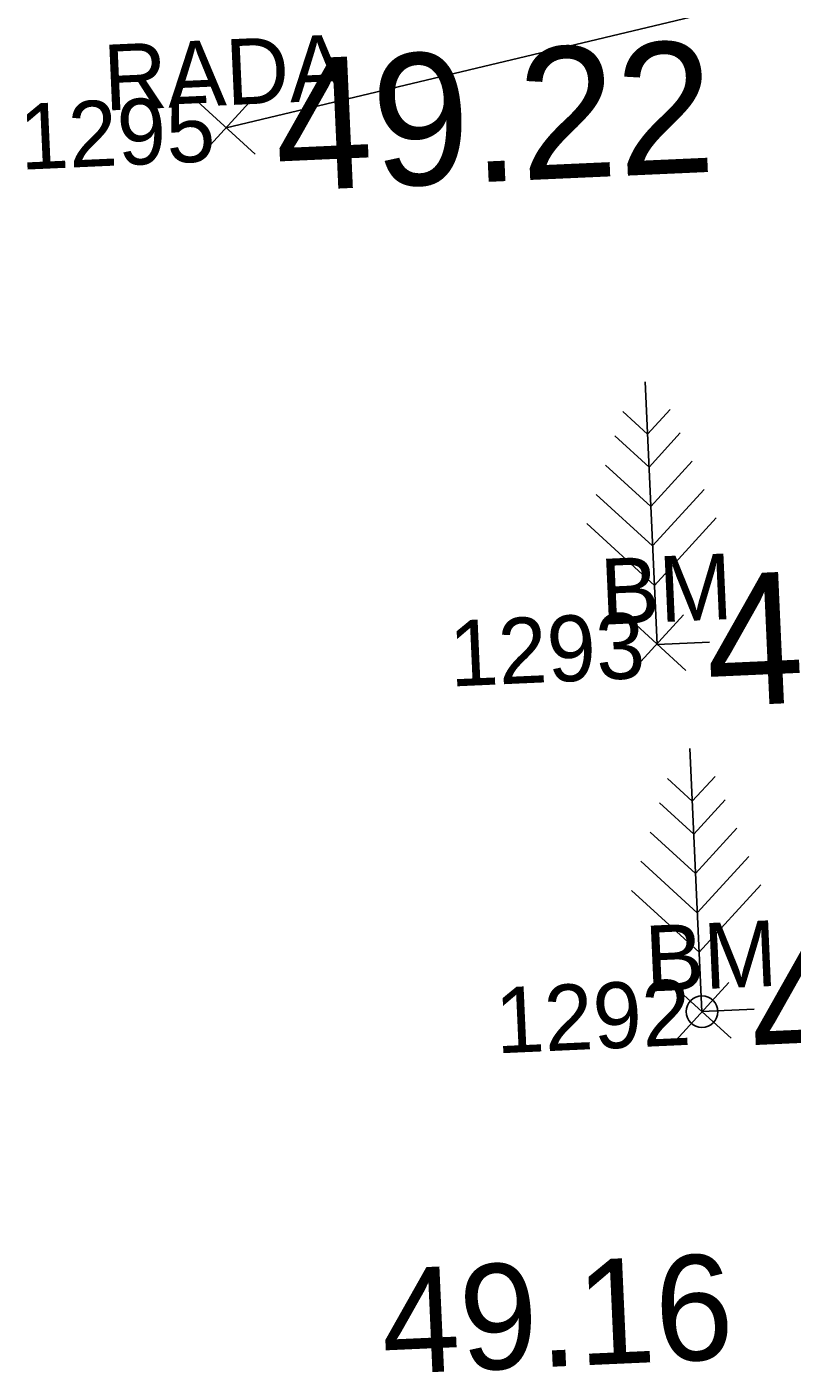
# Model space of a CAD drawing. Extents: x 641142 to 641451, y 6456033 to 6456526.
# Drawn here: x 641183.75 to 641189.57, y 6456449.51 to 6456459.74 of the extents above; entities that cross this region are included whole.
import ezdxf

# ---------------------------------------------------------------- set-up
doc = ezdxf.new("R2010")
doc.units = 0
for name, color, linetype in [('KIHT_10', 7, 'Continuous'), ('KIHT_30', 7, 'Continuous'), ('KIHT_49', 7, 'Continuous'), ('KIHT_54', 7, 'Continuous'), ('KIHT_59', 7, 'Continuous'), ('KIHT_62', 7, 'Continuous')]:
    doc.layers.add(name, color=color, linetype=linetype)

# ---------------------------------------------------------------- blocks, each defined once
blk = doc.blocks.new('VMAND')
at = {"layer": 'KIHT_10'}
for p, q in [((0, 0), (0, 2)), ((0, 1.6), (-0.181, 1.781)), ((0, 1.6), (0.181, 1.781)), ((0, 1.35), (-0.249, 1.599)), ((0, 1.35), (0.249, 1.599)), ((0, 1.05), (-0.33, 1.38)), ((0, 1.05), (0.33, 1.38)), ((0, 0.75), (-0.411, 1.161)), ((0, 0.75), (0.411, 1.161)), ((0, 0.45), (-0.492, 0.942)), ((0, 0.45), (0.492, 0.942)), ((0.4, 0), (0, 0))]:
    blk.add_line(p, q, dxfattribs=at)

msp = doc.modelspace()

# ---------------------------------------------------------------- linework, layer by layer
at = {"layer": 'KIHT_30'}
msp.add_lwpolyline([(641391.491, 6456507.984), (641384.112, 6456505.895), (641362.028, 6456501.716), (641350.753, 6456499.249), (641343.78, 6456497.902), (641327.766, 6456495.448), (641307.574, 6456491.855), (641299.894, 6456490.077), (641273.64, 6456485.274), (641261.688, 6456482.55), (641244.428, 6456477.328), (641226.248, 6456469.863), (641212.1, 6456465.369), (641185.262, 6456458.97)], dxfattribs=at)
at = {"layer": 'KIHT_54'}
for p, q in [((641185.04, 6456459.173), (641185.483, 6456458.768)), ((641185.059, 6456458.749), (641185.464, 6456459.192)), ((641188.317, 6456455.247), (641188.76, 6456454.842)), ((641188.336, 6456454.823), (641188.741, 6456455.266)), ((641188.661, 6456452.45), (641189.104, 6456452.045)), ((641188.68, 6456452.026), (641189.085, 6456452.469))]:
    msp.add_line(p, q, dxfattribs=at)
at = {"layer": 'KIHT_59'}
msp.add_circle((641188.882, 6456452.248), 0.12, dxfattribs=at)

# ---------------------------------------------------------------- block references
at = {"layer": 'KIHT_10', "rotation": 2.56399}
for p in [(641188.54, 6456455.04), (641188.88, 6456452.25)]:
    msp.add_blockref('VMAND', p, dxfattribs=at)

# ---------------------------------------------------------------- texts
for s, p in [(' 49.22', (641185.28, 6456458.47)), (' 49.21', (641188.56, 6456454.55)), (' 49.16', (641188.9, 6456451.75))]:
    msp.add_text(s, height=1, rotation=2.564).set_placement(p)
at = {"layer": 'KIHT_49'}
for s, p in [('RADA', (641184.34, 6456459.1)), ('BM', (641188.12, 6456455.19)), ('BM', (641188.46, 6456452.4))]:
    msp.add_text(s, height=0.5, rotation=2.564, dxfattribs=at).set_placement(p)
at = {"layer": 'KIHT_59'}
msp.add_text('49.16', height=0.8, rotation=2.564, dxfattribs=at).set_placement((641186.46, 6456449.49))
at = {"layer": 'KIHT_62'}
for s, p in [('1295', (641183.7, 6456458.65)), ('1293', (641186.97, 6456454.72)), ('1292', (641187.32, 6456451.93))]:
    msp.add_text(s, height=0.5, rotation=2.564, dxfattribs=at).set_placement(p)

doc.saveas('drawing.dxf')
